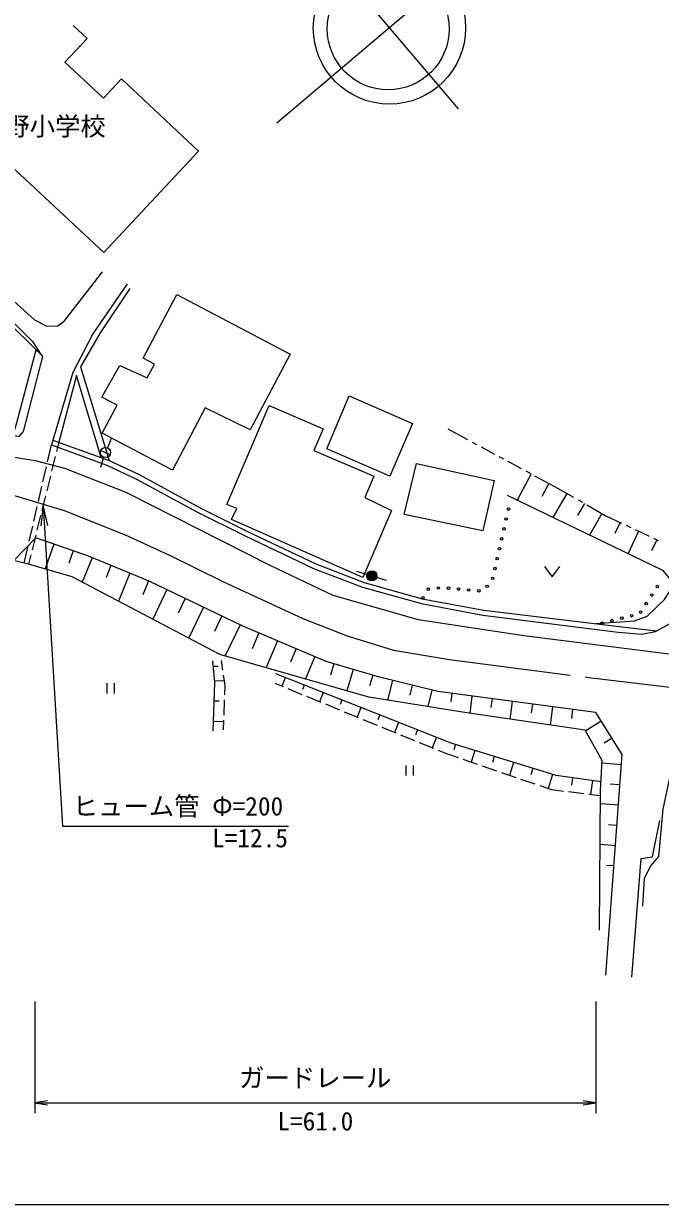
# Model space of a CAD drawing. Units: millimetres at full size, sheet at 1:1000; details may follow other scales. Extents: x 40000 to 680000, y 20000 to 380000.
# Drawn here: x 297354 to 360068, y 205000 to 321313 of the extents above; entities that cross this region are included whole.
import ezdxf
from ezdxf.enums import TextEntityAlignment as Align

# ---------------------------------------------------------------- set-up
doc = ezdxf.new("R2010")
doc.units = ezdxf.units.MM
doc.header["$LTSCALE"] = 1000
doc.header["$PDMODE"] = 32
doc.header["$PDSIZE"] = 500
doc.linetypes.add('CHAIN', pattern=[18.5, 12, -1.5, 3.5, -1.5])
for name, color, linetype, lineweight in [('M-BGD', 7, 'Continuous', 13), ('M-BMK', 2, 'CHAIN', 13), ('M-BMK-SRVR', 3, 'Continuous', 13), ('M-STR-HTXT', 7, 'Continuous', 13), ('M-TTL-BAND', 7, 'Continuous', 25)]:
    doc.layers.add(name, color=color, linetype=linetype, lineweight=lineweight)
doc.layers.add('M-BGD-HTXT', color=7, linetype='Continuous')
doc.styles.add('ＭＳ ゴシック', font='')
doc.styles.get('ＭＳ ゴシック').set_extended_font_data('MS Gothic')

# ---------------------------------------------------------------- blocks, each defined once
blk = doc.blocks.new('open_arrow')
at = {"color": 0, "linetype": 'Continuous', "lineweight": -2}
blk.add_lwpolyline([(7.5, 1.25), (0, 0), (7.5, -1.25)], dxfattribs=at)

msp = doc.modelspace()

# ---------------------------------------------------------------- linework, layer by layer
at = {"layer": 'M-BGD'}
for p, q in [((303617, 319857), (302249, 321138)), ((301423, 317516), (303617, 319857)), ((305214, 313965), (301423, 317516)), ((306994, 315865), (305214, 313965)), ((314590, 308750), (306994, 315865)), ((295058, 308301), (305238, 298765)), ((305238, 298765), (314590, 308750)), ((309142, 288349), (312451, 294633)), ((312451, 294633), (323591, 288768)), ((323591, 288768), (319656, 281293)), ((305064, 284518), (306833, 287651)), ((306833, 287651), (309521, 286414)), ((310236, 287773), (309142, 288349)), ((309521, 286414), (310236, 287773)), ((306554, 283733), (305064, 284518)), ((327232, 279414), (329429, 284638)), ((329429, 284638), (335667, 281924)), ((305099, 280970), (306554, 283733)), ((315243, 283452), (312019, 277327)), ((319656, 281293), (315243, 283452)), ((317354, 273955), (321538, 283700)), ((321538, 283700), (326869, 281411)), ((335667, 281924), (333406, 276727)), ((312019, 277327), (305099, 280970)), ((305985, 280442), (305604, 279533)), ((326869, 281411), (325947, 279266)), ((339126, 281384), (341081, 280333)), ((299713, 278140), (300103, 279822)), ((300240, 280288), (305765, 278286)), ((300818, 280079), (300592, 279171)), ((304949, 279266), (305871, 278879)), ((325947, 279266), (331856, 276729)), ((333406, 276727), (327232, 279414)), ((341521, 280096), (341962, 279859)), ((342402, 279623), (343723, 278912)), ((300472, 278686), (300110, 277231)), ((305217, 278611), (304912, 277595)), ((305765, 278286), (308723, 276886)), ((334843, 272947), (336047, 277998)), ((336047, 277998), (343685, 276305)), ((344163, 278675), (344604, 278439)), ((345044, 278202), (346365, 277491)), ((299262, 276191), (299601, 277653)), ((308723, 276886), (314726, 273614)), ((347337, 276969), (345947, 274385)), ((346806, 277254), (347246, 277018)), ((298811, 274243), (299150, 275704)), ((299989, 276745), (299627, 275290)), ((331856, 276729), (330953, 274625)), ((343685, 276305), (342580, 271351)), ((347686, 276781), (349641, 275729)), ((349098, 276022), (348403, 274730)), ((349641, 275729), (351526, 274653)), ((299506, 274804), (299145, 273349)), ((330953, 274625), (333589, 273347)), ((350842, 275043), (349491, 272678)), ((298360, 272294), (298699, 273756)), ((314726, 273614), (319341, 271328)), ((318338, 273533), (317354, 273955)), ((317840, 272458), (318338, 273533)), ((333589, 273347), (330759, 266755)), ((352579, 274051), (351903, 272869)), ((351960, 274405), (352394, 274157)), ((352828, 273909), (354712, 272832)), ((299024, 272864), (298662, 271408)), ((330759, 266755), (317840, 272458)), ((342580, 271351), (334843, 272947)), ((354315, 273059), (353103, 270938)), ((354712, 272832), (356238, 272114)), ((356108, 272175), (355589, 271070)), ((297909, 270346), (298248, 271807)), ((319341, 271328), (326135, 268102)), ((356691, 271902), (357143, 271689)), ((357918, 271324), (356881, 269119)), ((357596, 271476), (358953, 270838)), ((296402, 268419), (298549, 270661)), ((297407, 268177), (297797, 269859)), ((298541, 270923), (298179, 269467)), ((300339, 270034), (299485, 267596)), ((359728, 270473), (359209, 269371)), ((359406, 270625), (359858, 270412)), ((298059, 268982), (297833, 268074)), ((302226, 269372), (301799, 268153)), ((304107, 268693), (303132, 266306)), ((297833, 268074), (296185, 268472)), ((305958, 267937), (305471, 266743)), ((326135, 268102), (330898, 266268)), ((348668, 267824), (349418, 266824)), ((349418, 266824), (350168, 267824)), ((307810, 267181), (306689, 264436)), ((309662, 266425), (309101, 265052)), ((330125, 267389), (333069, 266486)), ((311465, 265561), (310071, 262658)), ((330898, 266268), (336622, 264661)), ((313268, 264695), (312571, 263244)), ((336622, 264661), (342682, 263540)), ((315071, 263829), (313614, 260796)), ((316874, 262963), (316145, 261446)), ((342682, 263540), (355993, 261932)), ((318676, 262096), (317204, 259033)), ((355993, 261932), (358270, 261678)), ((320513, 261305), (319849, 259741)), ((358270, 261678), (359714, 261503)), ((322354, 260524), (321231, 257879)), ((324195, 259742), (323633, 258420)), ((316973, 257619), (316831, 258571)), ((326036, 258961), (325105, 256768)), ((327907, 258263), (327566, 257122)), ((315992, 258024), (316519, 258007)), ((317189, 256172), (317047, 257125)), ((329823, 257691), (329197, 255596)), ((331740, 257118), (331427, 256070)), ((305546, 256335), (305546, 255335)), ((306296, 255335), (306296, 256335)), ((316128, 256604), (317127, 256588)), ((317158, 255202), (317189, 256172)), ((322942, 255969), (322121, 256306)), ((323122, 256881), (322787, 256032)), ((324983, 256148), (324815, 255723)), ((333673, 256607), (333198, 254678)), ((335615, 256130), (335378, 255165)), ((324792, 255209), (323405, 255779)), ((326643, 254450), (325255, 255020)), ((326843, 255414), (326488, 254514)), ((337557, 255652), (337159, 254035)), ((339528, 255326), (339419, 254501)), ((341511, 255064), (341287, 253371)), ((343493, 254802), (343381, 253955)), ((316087, 254606), (316613, 254589)), ((317095, 253203), (317143, 254702)), ((328493, 253691), (327105, 254260)), ((328704, 254680), (328526, 254230)), ((330564, 253946), (330189, 252995)), ((345476, 254540), (345246, 252799)), ((347459, 254278), (347344, 253408)), ((349442, 254016), (349205, 252228)), ((351424, 253754), (351306, 252860)), ((316022, 252607), (317075, 252573)), ((317049, 251732), (317080, 252703)), ((330343, 252932), (328956, 253501)), ((332194, 252173), (330806, 252742)), ((332425, 253212), (332237, 252737)), ((334285, 252479), (333890, 251476)), ((354247, 252604), (352715, 251644)), ((334044, 251413), (332656, 251983)), ((336146, 251745), (335948, 251244)), ((335894, 250654), (334507, 251224)), ((337745, 249895), (336357, 250464)), ((338007, 251011), (337591, 249958)), ((339878, 250309), (339711, 249768)), ((355308, 250909), (354542, 250429)), ((339029, 249368), (338207, 249705)), ((340180, 248974), (339029, 249368)), ((341789, 249719), (341427, 248547)), ((343700, 249129), (343519, 248543)), ((334989, 248238), (334989, 247238)), ((335739, 247238), (335739, 248238)), ((342072, 248326), (340653, 248812)), ((343964, 247678), (342545, 248164)), ((345611, 248539), (345213, 247251)), ((347522, 247949), (347323, 247305)), ((356237, 248310), (354323, 248452)), ((345856, 247030), (344437, 247516)), ((347749, 246383), (346329, 246868)), ((349433, 247359), (349000, 245954)), ((351400, 247021), (351298, 246293)), ((353381, 246742), (353187, 245365)), ((349373, 245827), (348222, 246221)), ((350537, 245686), (349373, 245827)), ((352522, 245446), (351033, 245626)), ((356089, 246315), (355132, 246387)), ((354183, 245245), (353019, 245386)), ((355941, 244321), (354249, 244447)), ((355793, 242326), (354947, 242389)), ((355645, 240332), (354175, 240441)), ((355497, 238337), (354762, 238392))]:
    msp.add_line(p, q, dxfattribs=at)
for points in [[(281608, 312356), (281722, 309687), (282065, 308607), (282875, 307454), (294008, 296102), (298433, 292130), (299632, 291522), (300707, 291538), (301393, 292036), (305131, 296866)], [(267996, 282995), (279501, 307463), (279750, 307801), (280342, 307817), (280570, 307674), (298230, 290003), (299156, 288599)], [(267996, 282995), (268007, 282465), (269097, 280917), (286797, 280993), (289908, 282299), (296928, 280637), (297354, 281146), (299235, 288521), (291251, 296421), (287871, 283538), (296532, 281403), (298580, 289169)], [(307550, 295695), (304170, 290757), (302207, 286940), (300103, 279822), (305555, 277828), (308484, 276447), (314487, 273175), (319119, 270880), (325911, 267639), (330720, 265801), (336536, 264181), (342591, 263049), (355905, 261382), (358226, 261179), (359582, 261429), (360953, 262192), (362604, 263641), (363741, 265619), (364364, 267458), (364551, 268205)], [(307815, 295228), (304887, 290866), (302970, 287517), (305765, 278286)], [(305067, 278539), (304980, 278570), (302565, 286644), (300818, 280079)], [(233808, 278006), (273930, 279162), (282501, 279449), (291474, 279402), (298484, 278280), (301382, 277533), (307411, 275172), (321595, 267952), (327811, 265007), (336200, 262600), (346622, 261035), (368495, 258277), (389759, 255964), (395227, 255684), (399340, 255894), (406304, 257015), (412193, 258534), (429812, 265498), (438762, 269260), (444581, 271667), (442768, 274574)], [(344980, 274851), (360262, 267490), (361034, 266555)], [(354699, 227575), (356311, 249307), (353716, 253451), (338135, 255510), (332402, 256920), (327136, 258493), (318880, 261999), (309704, 266407), (303753, 268838), (298549, 270661)], [(353725, 262206), (357530, 262468), (358761, 262936), (360474, 264571), (361705, 266472), (362455, 269191)], [(354078, 232006), (354187, 245816), (354328, 248714), (352668, 251728), (341008, 253411), (331357, 254977), (316682, 259183), (302147, 266824), (297833, 268074)], [(315943, 258540), (316145, 256422), (315990, 251608)], [(354226, 246623), (349797, 247247), (339453, 250440), (322192, 257248)], [(359925, 239281), (360345, 243939), (361675, 250285), (362069, 250544)], [(357271, 227389), (358190, 239078), (359291, 239224), (360018, 242828)], [(358336, 234389), (358507, 237131), (359130, 238346), (359925, 239281)]]:
    msp.add_lwpolyline(points, dxfattribs=at)
for centre, radius in [((305410, 279072), 500), ((345107, 273490), 125), ((344885, 272515), 125), ((344664, 271540), 125), ((344442, 270565), 125), ((343999, 268615), 125), ((344221, 269590), 125), ((343778, 267639), 125), ((331649, 266921), 500), ((331649, 266921), 400), ((331649, 266921), 300), ((331649, 266921), 200), ((331649, 266921), 100), ((331649, 266921), 20), ((343556, 266664), 125), ((337209, 265603), 125), ((338203, 265714), 125), ((339198, 265700), 125), ((340194, 265612), 125), ((341191, 265524), 125), ((342187, 265436), 125), ((343012, 265885), 125), ((359763, 265857), 125), ((336685, 264768), 125), ((358671, 264182), 125), ((359217, 265020), 125), ((356267, 262747), 125), ((357238, 262986), 125), ((358124, 263345), 125), ((354325, 262269), 125), ((355296, 262508), 125)]:
    msp.add_circle(centre, radius, dxfattribs=at)
msp.add_point((331649, 266921), dxfattribs=at)
at = {"layer": 'M-BMK'}
msp.add_lwpolyline([(206628, 273567), (238759, 274502), (271295, 275627), (286660, 275954), (292431, 275580), (296240, 274903), (301358, 273360), (307340, 270954), (311710, 268967), (316968, 266373), (324843, 262728), (329236, 261022), (333769, 259597), (339284, 258685), (353024, 256909), (367863, 255133)], dxfattribs=at)
at = {"layer": 'M-BMK-SRVR'}
for p, q in [((322294, 311544), (347499, 332895)), ((326572, 328929), (340147, 312904))]:
    msp.add_line(p, q, dxfattribs=at)
for centre, radius in [((333387, 320885), 7501), ((333260, 320789), 6000)]:
    msp.add_circle(centre, radius, dxfattribs=at)
at = {"layer": 'M-STR-HTXT'}
for p, q in [((298450, 225000), (298450, 214000)), ((353716, 225000), (353716, 214000)), ((298450, 215000), (353716, 215000))]:
    msp.add_line(p, q, dxfattribs=at)
msp.add_lwpolyline([(299271, 273858), (301194, 242257), (323433, 242257)], dxfattribs=at)
at = {"layer": 'M-TTL-BAND'}
msp.add_line((40000, 205000), (579000, 205000), dxfattribs=at)

# ---------------------------------------------------------------- block references
at = {"layer": 'M-STR-HTXT'}
for p, xscale, yscale, rotation in [((299271, 273858), 267, 267, 273.5), ((353716, 215000), 167, 167, 180)]:
    msp.add_blockref('open_arrow', p, dxfattribs=dict(at, xscale=xscale, yscale=yscale, rotation=rotation))
at = {"layer": 'M-STR-HTXT', "xscale": 167, "yscale": 167}
msp.add_blockref('open_arrow', (298450, 215000), dxfattribs=at)

# ---------------------------------------------------------------- texts
at = {"layer": 'M-BGD-HTXT', "style": 'ＭＳ ゴシック'}
msp.add_text('小野小学校', height=1833, dxfattribs=at).set_placement((299194, 311205), align=Align.MIDDLE_CENTER)
at = {"layer": 'M-STR-HTXT', "style": 'ＭＳ ゴシック'}
msp.add_text('ヒューム管 Φ=200', height=1833, dxfattribs=at).set_placement((302183, 242757), align=Align.BOTTOM_LEFT)
for s, p in [('L=12.5', (319648, 239622)), ('ガードレール', (326078, 216000)), ('L=61.0', (326083, 211732))]:
    msp.add_text(s, height=1833, dxfattribs=at).set_placement(p, align=Align.BOTTOM_CENTER)

doc.saveas('drawing.dxf')
